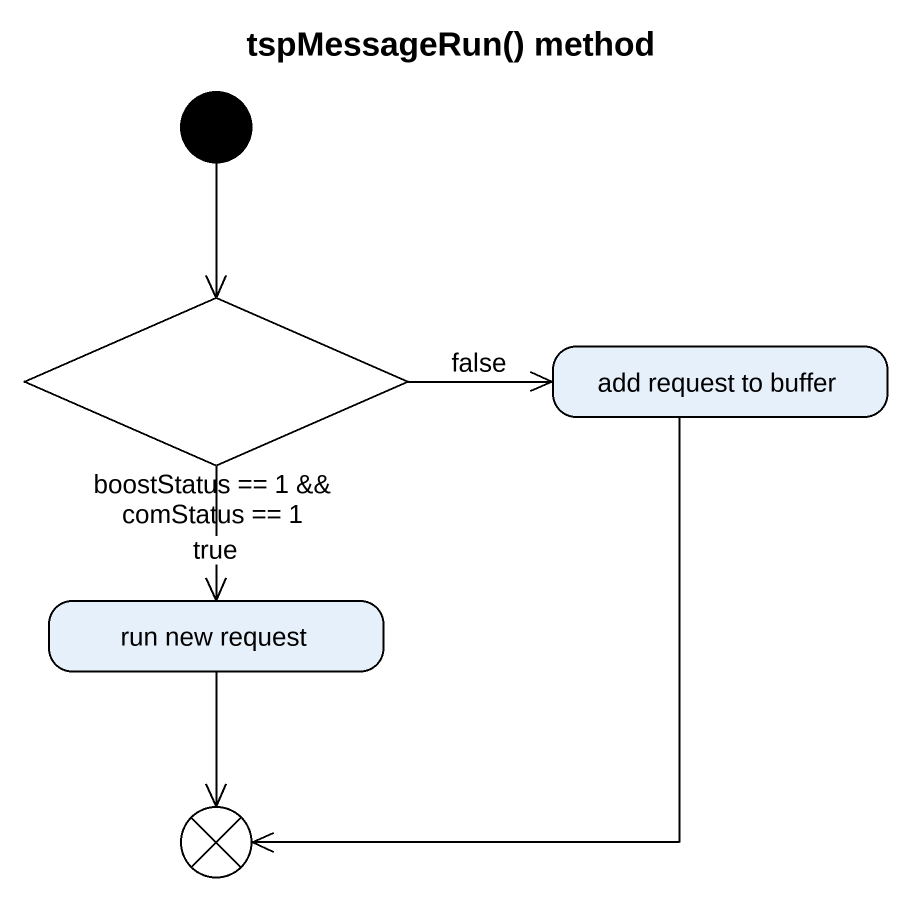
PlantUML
@startuml
title tspMessageRun() method
hide empty description
state "boostStatus == 1 && comStatus == 1" as boostStatus_1_comStatus_1 <<choice>>
state "add request to buffer" as add_request_to_buffer
state "run new request" as run_new_request
state flowfinal1 <<end>>
[*] --> boostStatus_1_comStatus_1
boostStatus_1_comStatus_1 -right-> add_request_to_buffer : false
boostStatus_1_comStatus_1 --> run_new_request : true
add_request_to_buffer --> flowfinal1
run_new_request --> flowfinal1
@enduml
